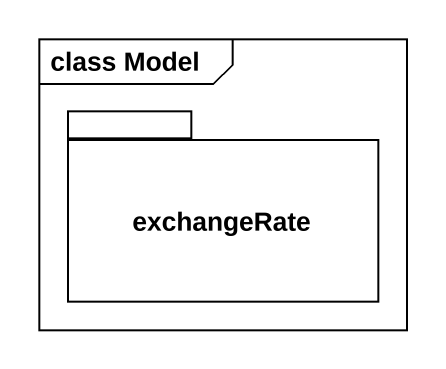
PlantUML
@startuml
mainframe class Model
package exchangeRate {
}
@enduml
